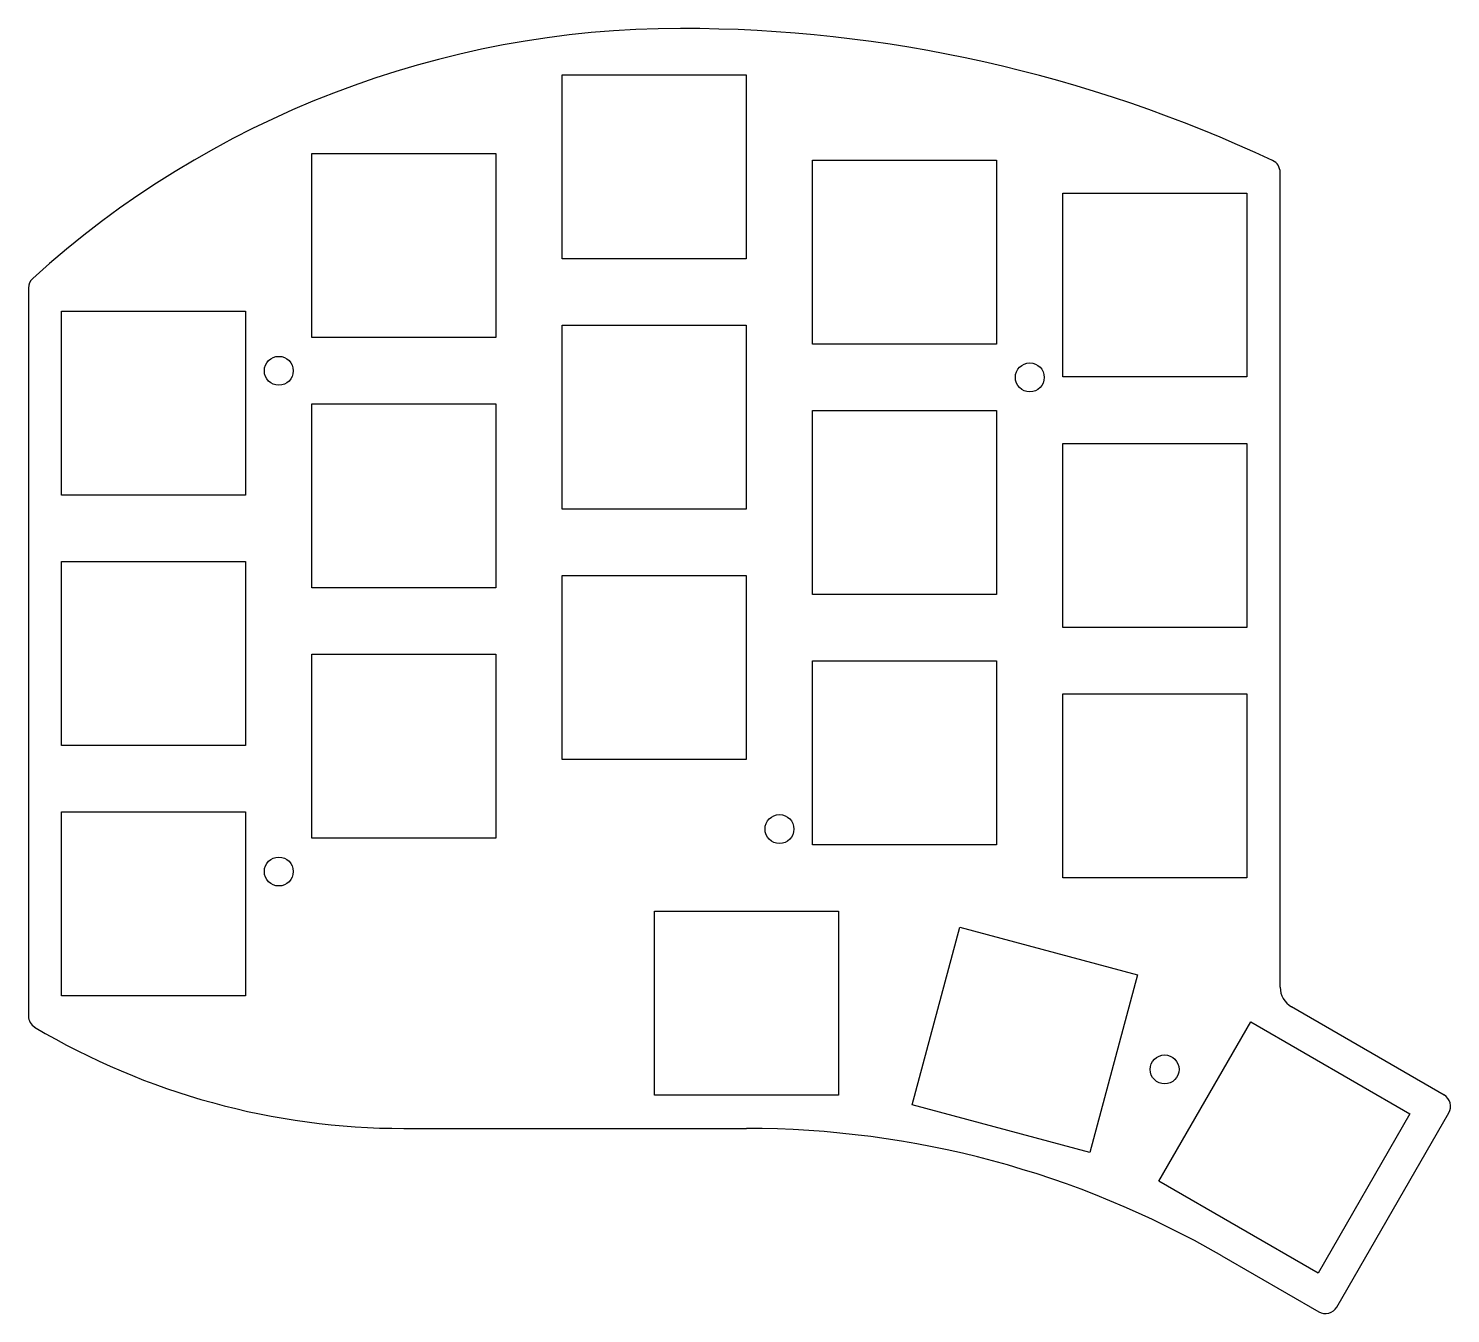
# Model space of a CAD drawing. Header units: millimetres. Extents: x 0 to 108, y -79 to 19.
import ezdxf

# ---------------------------------------------------------------- set-up
doc = ezdxf.new("R2010")
doc.units = ezdxf.units.MM
doc.layers.get('0').update_dxf_attribs({"linetype": 'CONTINUOUS'})

msp = doc.modelspace()

# ---------------------------------------------------------------- linework, layer by layer
for p, q in [((95.28, -54.06), (95.28, 7.95)), ((0.03, -0.85), (0.03, -56.25)), ((107.75, -62.26), (96.14, -55.56)), ((99.59, -78.39), (108.11, -63.62)), ((28.6, -64.8), (54.66, -64.8)), ((90.84, -74.49), (98.22, -78.75))]:
    msp.add_line(p, q)
for points in [[(40.65, 15.38), (54.65, 15.38), (54.65, 1.38), (40.65, 1.38)], [(21.6, -4.62), (21.6, 9.38), (35.6, 9.38), (35.6, -4.62)], [(73.7, -5.12), (59.7, -5.12), (59.7, 8.88), (73.7, 8.88)], [(78.75, -7.62), (78.75, 6.38), (92.75, 6.38), (92.75, -7.62)], [(2.55, -2.62), (16.55, -2.62), (16.55, -16.62), (2.55, -16.62)], [(40.65, -3.67), (54.65, -3.67), (54.65, -17.67), (40.65, -17.67)], [(21.6, -9.67), (35.6, -9.67), (35.6, -23.67), (21.6, -23.67)], [(59.7, -10.17), (73.7, -10.17), (73.7, -24.17), (59.7, -24.17)], [(92.75, -26.67), (78.75, -26.67), (78.75, -12.67), (92.75, -12.67)], [(16.55, -35.67), (2.55, -35.67), (2.55, -21.67), (16.55, -21.67)], [(40.65, -22.72), (54.65, -22.72), (54.65, -36.72), (40.65, -36.72)], [(21.6, -28.72), (35.6, -28.72), (35.6, -42.72), (21.6, -42.72)], [(59.7, -43.22), (59.7, -29.22), (73.7, -29.22), (73.7, -43.22)], [(78.75, -31.72), (92.75, -31.72), (92.75, -45.72), (78.75, -45.72)], [(2.55, -40.72), (16.55, -40.72), (16.55, -54.72), (2.55, -54.72)], [(47.66, -48.27), (61.66, -48.27), (61.66, -62.27), (47.66, -62.27)], [(84.43, -53.11), (80.8, -66.64), (67.28, -63.01), (70.9, -49.49)], [(86.04, -68.81), (93.04, -56.68), (105.16, -63.68), (98.16, -75.81)]]:
    msp.add_lwpolyline(points, close=True)
for centre in [(19.08, -7.15), (76.23, -7.65), (57.18, -42.02), (19.08, -45.25), (86.49, -60.31)]:
    msp.add_circle(centre, 1.1)
for centre, radius, start, end in [((49.65, -54.52), 73.42, 90, 132.1818), ((49.65, -87.15), 106.05, 64.8614, 89.9996), ((94.28, 7.95), 1, 0.0238, 64.8368), ((1.03, -0.85), 1, 132.544, 179.9805), ((97.01, -54.05), 1.73, 180.0056, 239.9978), ((1.03, -56.25), 0.999, 179.975, 238.2269), ((28.6, -9.68), 55.12, 239.3494, 269.9997), ((107.25, -63.12), 1, -29.991, 60.0155), ((54.66, -137.15), 72.35, 60.0013, 90), ((98.72, -77.89), 1, 239.983, 330.0119)]:
    msp.add_arc(centre, radius, start, end)

doc.saveas('drawing.dxf')
